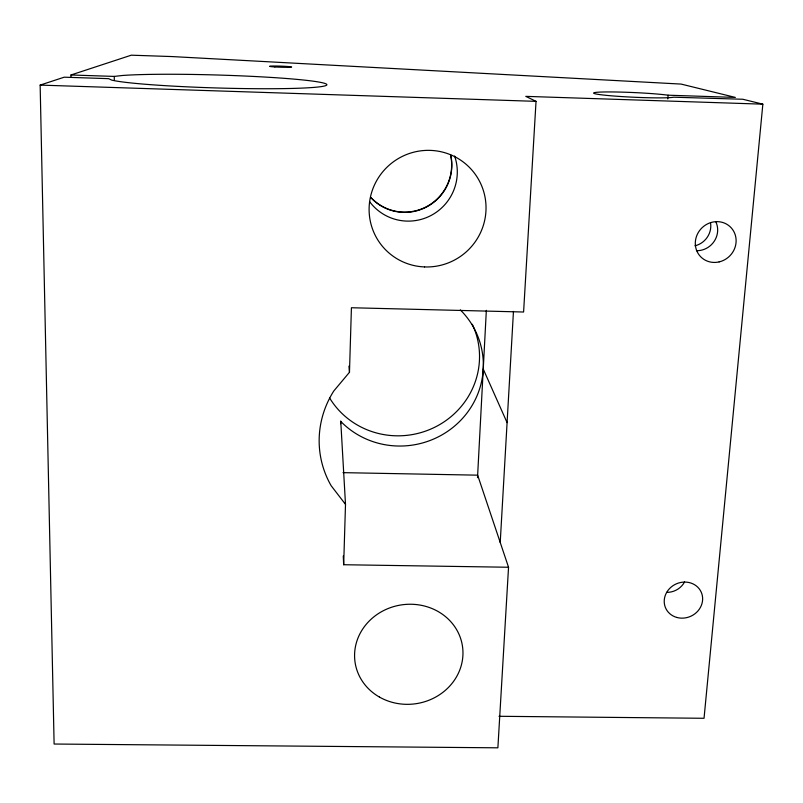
<?xml version="1.0" encoding="UTF-8"?>
<svg xmlns="http://www.w3.org/2000/svg" width="803" height="803" viewBox="0 0 803 803"><rect width="100%" height="100%" fill="white"/><g stroke="black" fill="none" stroke-linecap="round" stroke-linejoin="round"><path stroke-width="1.2" d="M340.683 423.733L340.753 421.224L341.315 421.976A82.458 79.768 -12.8 0 0 457.921 423.091A82.458 79.768 -12.8 0 0 460.32 309.898M71.015 77.479L70.975 74.98L114.277 76.415L122.377 75.492A109.499 6.484 1.7 0 1 294.45 79.156A109.499 6.484 1.7 0 1 272.378 88.721A109.499 6.484 1.7 0 1 111.707 80.109L108.656 78.664L64.22 77.188L40.15 85.098L54.112 744.03L497.88 747.814L508.54 567.249L343.674 564.73L345.501 504.354L340.753 421.224M345.501 504.354L331.157 485.725A98.659 94.202 -12.5 0 1 333.767 391.021L349.476 372.271L351.423 307.74L523.596 312.016L536.033 101.349L525.784 96.36L762.85 104.169L704.04 718.284L499.014 716.286M477.514 477.665L486.347 310.329M500.219 542.467L513.458 311.434M667.815 98.94L668.116 95.196L735.347 97.414L681.115 84.084L172.113 56.571L131.291 55.186L70.975 74.98M343.011 472.646L477.644 475.165L508.54 567.249M40.15 85.098L536.033 101.349M762.85 104.169L742.805 99.251L673.607 97.203A40.541 2.339 2.6 0 1 615.459 96.139A40.541 2.339 2.6 0 1 604.067 91.974A40.541 2.339 2.6 0 1 668.116 95.196M483.245 369.089L507.094 422.639M348.934 366.118L349.476 372.271M343.262 556.017L343.674 564.73M114.277 76.415L114.307 80.17M472.305 324.282A80.561 78.052 -12.8 0 1 436.119 426.554A80.561 78.052 -12.8 0 1 329.662 398.057M454.618 156.033A48.873 48.411 -53.4 0 1 369.611 201.653M450.593 154.909A46.945 46.514 -57.4 0 1 371.026 197.628M450.754 155.109A46.996 46.574 -57.3 0 1 371.086 197.869M710.514 222.712A19.754 18.63 -45.9 0 1 694.966 245.798M684.568 581.944A18.68 17.094 -24.2 0 1 666.711 592.373M715.864 221.909A20.095 18.941 -45.4 0 1 696.462 250.687M274.877 66.94A11.081 0.542 1.9 0 0 291.65 67.03A11.081 0.542 1.9 0 0 275.198 66.017A11.081 0.542 1.9 0 0 274.877 66.94M379.458 697.074A54.303 49.937 -9 0 0 462.909 655.389A54.303 49.937 -9 0 0 383.944 610.41A54.303 49.937 -9 0 0 379.458 697.074M424.556 266.927A58.78 57.987 -39.4 0 0 479.632 181.448A58.78 57.987 -39.4 0 0 378.504 177.604A58.78 57.987 -39.4 0 0 424.556 266.927M676.849 617.457A19.493 17.746 -24 0 0 702.354 595.766A19.493 17.746 -24 0 0 671.087 587.123A19.493 17.746 -24 0 0 676.849 617.457M719.137 261.898A21.029 19.754 -44.8 0 0 731.423 228.062A21.029 19.754 -44.8 0 0 696.572 236.162A21.029 19.754 -44.8 0 0 719.137 261.898"/></g></svg>
